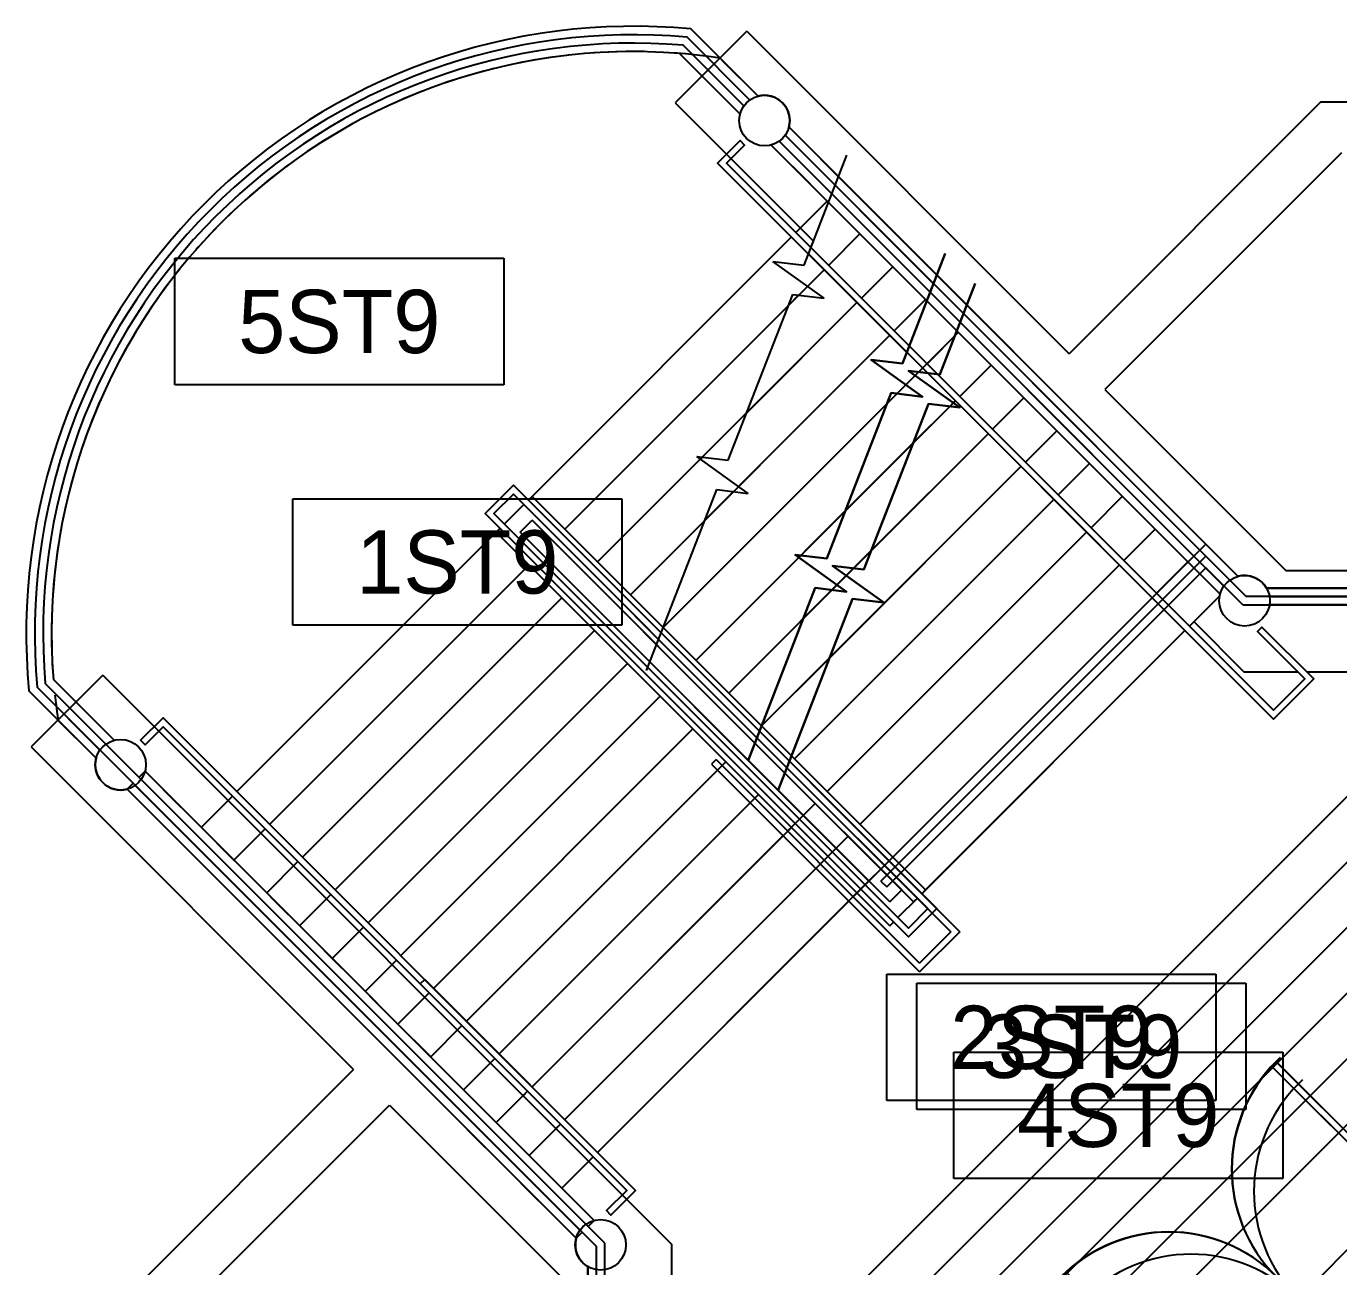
# Model space of a CAD drawing. Header units: inches. Extents: x -219 to 4035, y -10 to 4981.
# Drawn here: x 827 to 1138.3, y 4666.3 to 4960.5 of the extents above; entities that cross this region are included whole.
import ezdxf
from ezdxf.enums import TextEntityAlignment as Align

# ---------------------------------------------------------------- set-up
doc = ezdxf.new("R2010")
doc.units = ezdxf.units.IN
doc.header["$LTSCALE"] = 48
doc.header["$MEASUREMENT"] = 0
doc.linetypes.add('HIDDEN', pattern=[0.375, 0.25, -0.125])
doc.layers.get('0').update_dxf_attribs({"color": 13, "linetype": 'CONTINUOUS'})
for name, color, linetype in [('F1-BLDG1', 7, 'CONTINUOUS'), ('F1-BLDG2', 2, 'HIDDEN'), ('F1-BLDG3', 161, 'CONTINUOUS'), ('F1-BLDG4', 2, 'CONTINUOUS'), ('F1-BRKLINE', 201, 'CONTINUOUS'), ('F1-DOOR1', 3, 'CONTINUOUS'), ('f1-handrail', 3, 'CONTINUOUS'), ('F1-RMNOS', 3, 'CONTINUOUS'), ('F1-STAIR1', 24, 'CONTINUOUS'), ('F2-BLDG1', 7, 'CONTINUOUS'), ('F2-BLDG3', 161, 'CONTINUOUS'), ('F2-BLDG4', 2, 'CONTINUOUS'), ('F2-BRKLINE', 201, 'CONTINUOUS'), ('F2-DOOR1', 3, 'CONTINUOUS'), ('f2-handrail', 3, 'CONTINUOUS'), ('F2-RMNOS', 3, 'CONTINUOUS'), ('F2-STAIR1', 24, 'CONTINUOUS'), ('F3-BLDG1', 7, 'CONTINUOUS'), ('F3-BLDG3', 161, 'CONTINUOUS'), ('F3-BLDG4', 2, 'CONTINUOUS'), ('F3-BRKLINE', 201, 'CONTINUOUS'), ('F3-DOOR1', 3, 'CONTINUOUS'), ('f3-handrail', 3, 'CONTINUOUS'), ('F3-RMNOS', 3, 'CONTINUOUS'), ('F3-STAIR1', 24, 'CONTINUOUS'), ('F3-STCOLUMN', 12, 'CONTINUOUS'), ('F4-BLDG1', 7, 'CONTINUOUS'), ('F4-BLDG3', 161, 'CONTINUOUS'), ('F4-BLDG4', 2, 'CONTINUOUS'), ('F4-BRKLINE', 201, 'CONTINUOUS'), ('f4-handrail', 3, 'CONTINUOUS'), ('F4-RMNOS', 3, 'CONTINUOUS'), ('F4-STAIR1', 24, 'CONTINUOUS'), ('F4-STCOLUMN', 12, 'CONTINUOUS'), ('F5-BLDG1', 7, 'CONTINUOUS'), ('F5-BLDG3', 161, 'CONTINUOUS'), ('F5-BLDG4', 2, 'CONTINUOUS'), ('F5-BRKLINE', 201, 'CONTINUOUS'), ('F5-DOOR1', 3, 'CONTINUOUS'), ('f5-handrail', 3, 'CONTINUOUS'), ('F5-RMNOS', 3, 'CONTINUOUS'), ('F5-STAIR1', 24, 'CONTINUOUS'), ('F5-STCOLUMN', 12, 'CONTINUOUS'), ('F6-BLDG3', 161, 'CONTINUOUS')]:
    doc.layers.add(name, color=color, linetype=linetype)
doc.styles.add('ORIG-RMNOS', font='noting.shx')

# ---------------------------------------------------------------- blocks, each defined once
blk = doc.blocks.new('ADR-36DL')
for p, q in [((0, 37), (-1.5, 37)), ((0, 1), (0, 37)), ((1.5, 1), (1.5, 36.97)), ((70.5, 1), (70.5, 36.97)), ((72, 1), (72, 37)), ((72, 37), (73.5, 37)), ((0, 1), (1.5, 1)), ((72, 1), (70.5, 1))]:
    blk.add_line(p, q)
for centre, start, end in [((0, 1), 0, 90), ((72, 1), 90, 180)]:
    blk.add_arc(centre, 36, start, end)
blk = doc.blocks.new('rmnos')
at = {"color": 11}
for p, q in [((-0.40625, 0.15625), (0.40625, 0.15625)), ((-0.40625, -0.15625), (-0.40625, 0.15625)), ((0.40625, 0.15625), (0.40625, -0.15625)), ((0.40625, -0.15625), (-0.40625, -0.15625))]:
    blk.add_line(p, q, dxfattribs=at)
at = {"color": 9, "style": 'ORIG-RMNOS'}
blk.add_attdef('ROOM', text='', height=0.15625, dxfattribs=at).set_placement((0, 0), align=Align.MIDDLE)

msp = doc.modelspace()

# ---------------------------------------------------------------- linework, layer by layer
at = {"layer": 'F1-BLDG1'}
for centre in [(1002.11, 4938.12), (1115.96, 4824.28), (849.38, 4785.39), (963.22, 4671.54)]:
    msp.add_circle(centre, 6, dxfattribs=at)
at = {"layer": 'F1-BLDG2'}
for p, q in [((1000.56, 4943.92), (991.51, 4952.97)), ((1019.65, 4924.83), (1007.91, 4936.57)), ((1017.27, 4918.72), (1003.67, 4932.33)), ((834.53, 4795.99), (843.58, 4786.94)), ((855.17, 4783.83), (961.67, 4677.34)), ((850.93, 4779.59), (957.43, 4673.1))]:
    msp.add_line(p, q, dxfattribs=at)
msp.add_arc((971, 4816.5), 138, 81.4527, 188.5473, dxfattribs=at)
at = {"layer": 'F1-BLDG3'}
for p, q in [((997.87, 4959.34), (980.9, 4942.37)), ((997.87, 4959.34), (1074.35, 4882.85)), ((980.9, 4942.37), (1013.71, 4909.56)), ((1134, 4942.5), (1074.35, 4882.85)), ((1157, 4942.5), (1134, 4942.5)), ((1138.97, 4930.5), (1082.84, 4874.37)), ((1019.65, 4924.83), (1114.4, 4830.07)), ((1017.27, 4918.72), (1110.16, 4825.83)), ((1082.84, 4874.37), (1125.83, 4831.37)), ((1157, 4831.37), (1125.83, 4831.37)), ((1103.94, 4819.33), (1115.89, 4807.37)), ((845.13, 4806.6), (828.16, 4789.63)), ((845.13, 4806.6), (980.13, 4671.61)), ((1128.62, 4807.37), (1115.89, 4807.37)), ((1157, 4807.37), (1130.74, 4807.37)), ((828.16, 4789.63), (904.65, 4713.15)), ((845, 4653.5), (904.65, 4713.15)), ((857, 4648.53), (913.13, 4704.66)), ((913.13, 4704.66), (956.13, 4661.67)), ((980.13, 4630.5), (980.13, 4671.61))]:
    msp.add_line(p, q, dxfattribs=at)
at = {"layer": 'F1-BLDG4'}
for p, q in [((1018.86, 4922.79), (1112.48, 4829.17)), ((1018.07, 4920.76), (1111.07, 4827.75))]:
    msp.add_line(p, q, dxfattribs=at)
at = {"layer": 'F1-BRKLINE'}
for p, q in [((1011.5, 4903.87), (1021.63, 4929.92)), ((1016.23, 4895.99), (1004.04, 4904.73)), ((1004.04, 4904.73), (1011.5, 4903.87)), ((993.51, 4857.62), (1008.78, 4896.88)), ((1008.78, 4896.88), (1016.23, 4895.99)), ((998.24, 4849.74), (986.05, 4858.48)), ((986.05, 4858.48), (993.51, 4857.62)), ((974.11, 4807.73), (990.79, 4850.63)), ((990.79, 4850.63), (998.24, 4849.74))]:
    msp.add_line(p, q, dxfattribs=at)
at = {"layer": 'f1-handrail'}
for p, q in [((1012.52, 4906.5), (1122.85, 4796.17)), ((1013.12, 4908.03), (1122.85, 4798.29)), ((977.58, 4816.64), (1048.43, 4745.79)), ((1120.09, 4818.02), (1119.03, 4816.96)), ((1119.03, 4816.96), (1130.28, 4805.72)), ((1120.09, 4818.02), (1132.4, 4805.72)), ((976.98, 4815.11), (1046.31, 4745.79)), ((1130.28, 4805.72), (1122.85, 4798.29)), ((1132.4, 4805.72), (1122.85, 4796.17)), ((990.62, 4786.62), (989.56, 4785.56)), ((989.56, 4785.56), (1038.88, 4736.24)), ((990.62, 4786.62), (1038.88, 4738.36)), ((1046.31, 4745.79), (1038.88, 4738.36)), ((1048.43, 4745.79), (1038.88, 4736.24)), ((921.5, 4734.48), (920.44, 4733.41)), ((920.44, 4733.41), (969.41, 4684.45)), ((921.5, 4734.48), (971.53, 4684.45)), ((969.41, 4684.45), (964.62, 4679.66)), ((971.53, 4684.45), (965.68, 4678.6)), ((965.68, 4678.6), (964.62, 4679.66))]:
    msp.add_line(p, q, dxfattribs=at)
at = {"layer": 'F1-STAIR1'}
for p, q in [((1024.74, 4911.25), (1017.32, 4903.83)), ((1032.52, 4903.47), (1025.09, 4896.05)), ((1016.25, 4902.77), (1012.3, 4898.81)), ((1024.03, 4894.99), (997.87, 4868.83)), ((1010.2, 4896.71), (1007.77, 4894.28)), ((1040.3, 4895.7), (1032.87, 4888.27)), ((1048.07, 4887.92), (1040.65, 4880.49)), ((1031.81, 4887.21), (995.97, 4851.37)), ((1039.59, 4879.43), (978.07, 4817.91)), ((1055.85, 4880.14), (1048.43, 4872.71)), ((1063.63, 4872.36), (1056.21, 4864.94)), ((1047.37, 4871.65), (985.85, 4810.14)), ((1055.15, 4863.88), (993.63, 4802.36)), ((1071.41, 4864.58), (1063.98, 4857.16)), ((987.37, 4858.33), (986.91, 4857.86)), ((1079.19, 4856.81), (1071.76, 4849.38)), ((1062.92, 4856.1), (1001.41, 4794.58)), ((994.76, 4850.16), (987.97, 4843.37)), ((1070.7, 4848.32), (1009.18, 4786.8)), ((1086.97, 4849.03), (1079.54, 4841.6)), ((1094.74, 4841.25), (1087.32, 4833.82)), ((1078.48, 4840.54), (1016.96, 4779.02)), ((1086.26, 4832.76), (1024.74, 4771.25)), ((1102.52, 4833.47), (1095.1, 4826.05)), ((1110.08, 4825.47), (1102.88, 4818.27)), ((1094.04, 4824.99), (1032.52, 4763.47)), ((978.07, 4817.91), (1040.3, 4755.69)), ((1101.81, 4817.21), (1039.41, 4754.8)), ((976.49, 4813.84), (1037.47, 4752.86)), ((1014.13, 4776.19), (1007.59, 4769.65)), ((1006.53, 4768.59), (946.96, 4709.02)), ((1021.91, 4768.42), (1015.37, 4761.88)), ((1014.31, 4760.82), (954.74, 4701.24)), ((1029.69, 4760.64), (1023.15, 4754.1)), ((1038.35, 4753.74), (1037.47, 4752.86)), ((1022.09, 4753.04), (962.51, 4693.46)), ((945.9, 4707.96), (944.84, 4706.9)), ((953.68, 4700.18), (952.62, 4699.12)), ((961.45, 4692.4), (960.39, 4691.34))]:
    msp.add_line(p, q, dxfattribs=at)
at = {"layer": 'F2-BLDG1'}
for centre in [(1002.11, 4938.12), (1115.96, 4824.28), (849.38, 4785.39), (963.22, 4671.54)]:
    msp.add_circle(centre, 6, dxfattribs=at)
at = {"layer": 'F2-BLDG3'}
for p, q in [((1000.56, 4943.92), (984.62, 4959.85)), ((996.32, 4939.68), (981.93, 4954.07)), ((1042.98, 4901.49), (1007.91, 4936.57)), ((1003.67, 4932.33), (1040.61, 4895.38)), ((1114.4, 4830.07), (1050.07, 4894.4)), ((1047.7, 4888.29), (1110.16, 4825.83)), ((1121.15, 4827.28), (1157, 4827.28)), ((847.82, 4791.18), (833.43, 4805.57)), ((843.58, 4786.94), (827.65, 4802.88)), ((961.67, 4677.34), (855.17, 4783.83)), ((850.93, 4779.59), (957.43, 4673.1)), ((960.22, 4666.35), (960.22, 4630.5))]:
    msp.add_line(p, q, dxfattribs=at)
for radius, start, end in [(144, 84.5712, 185.4288), (138, 85.4591, 184.5409)]:
    msp.add_arc((971, 4816.5), radius, start, end, dxfattribs=at)
at = {"layer": 'F2-BLDG4'}
for p, q in [((997.22, 4941.6), (982.82, 4956)), ((998.64, 4943.01), (983.72, 4957.93)), ((1007, 4934.65), (1042.19, 4899.46)), ((1041.4, 4897.42), (1005.59, 4933.23)), ((1049.28, 4892.37), (1112.48, 4829.17)), ((1111.07, 4827.75), (1048.49, 4890.33)), ((1121.87, 4825.28), (1157, 4825.28)), ((1121.87, 4823.28), (1157, 4823.28)), ((844.49, 4788.86), (829.57, 4803.78)), ((845.9, 4790.28), (831.5, 4804.68)), ((854.27, 4781.91), (959.75, 4676.43)), ((852.85, 4780.5), (958.33, 4675.02))]:
    msp.add_line(p, q, dxfattribs=at)
for radius, start, end in [(142, 84.8606, 185.1394), (140, 85.1565, 184.8435)]:
    msp.add_arc((971, 4816.5), radius, start, end, dxfattribs=at)
at = {"layer": 'F2-BRKLINE'}
for points in [[(998.24, 4786.43), (1014.13, 4827.3), (1021.58, 4826.4), (1009.39, 4835.14), (1016.85, 4834.29), (1032.12, 4873.55), (1039.56, 4872.65), (1027.37, 4881.4), (1034.83, 4880.54), (1044.96, 4906.59)], [(1005.33, 4779.34), (1022.97, 4824.72), (1030.42, 4823.82), (1018.23, 4832.57), (1025.69, 4831.71), (1040.96, 4870.97), (1048.41, 4870.07), (1036.22, 4878.82), (1043.68, 4877.96), (1052.05, 4899.5)]]:
    msp.add_lwpolyline(points, dxfattribs=at)
at = {"layer": 'f2-handrail'}
for p, q in [((996.31, 4933.38), (990.98, 4928.05)), ((997.37, 4932.32), (993.1, 4928.05)), ((996.31, 4933.38), (997.37, 4932.32)), ((990.98, 4928.05), (1035.86, 4883.17)), ((1036.45, 4884.69), (993.1, 4928.05)), ((1040.72, 4878.3), (1122.85, 4796.17)), ((1122.85, 4798.29), (1043.12, 4878.02)), ((935.82, 4844.96), (942.54, 4851.68)), ((1000.91, 4793.31), (942.54, 4851.68)), ((937.94, 4844.96), (942.54, 4849.56)), ((1000.32, 4791.78), (942.54, 4849.56)), ((1036.23, 4744.55), (935.82, 4844.96)), ((1036.23, 4746.67), (937.94, 4844.96)), ((1120.09, 4818.02), (1119.03, 4816.96)), ((1119.03, 4816.96), (1130.28, 4805.72)), ((1132.4, 4805.72), (1120.09, 4818.02)), ((1122.85, 4796.17), (1132.4, 4805.72)), ((1130.28, 4805.72), (1122.85, 4798.29)), ((859.45, 4796.52), (854.12, 4791.19)), ((859.45, 4794.4), (855.18, 4790.13)), ((971.53, 4684.45), (859.45, 4796.52)), ((859.45, 4794.4), (969.41, 4684.45)), ((855.18, 4790.13), (854.12, 4791.19)), ((1040.83, 4751.27), (1007.41, 4784.69)), ((1042.95, 4751.27), (1008, 4786.22)), ((1036.23, 4744.55), (1042.95, 4751.27)), ((1036.23, 4746.67), (1040.83, 4751.27)), ((969.41, 4684.45), (964.62, 4679.66)), ((965.68, 4678.6), (971.53, 4684.45)), ((964.62, 4679.66), (965.68, 4678.6))]:
    msp.add_line(p, q, dxfattribs=at)
at = {"layer": 'F2-STAIR1'}
for p, q in [((1009.54, 4911.61), (1016.96, 4919.03)), ((946.96, 4849.03), (1008.48, 4910.55)), ((1017.32, 4903.83), (1024.74, 4911.25)), ((1025.09, 4896.05), (1032.52, 4903.47)), ((954.74, 4841.25), (1016.25, 4902.77)), ((962.51, 4833.47), (1024.03, 4894.99)), ((1032.87, 4888.27), (1040.3, 4895.7)), ((1047.22, 4887.06), (1048.07, 4887.92)), ((970.29, 4825.69), (1031.81, 4887.21)), ((1037.82, 4877.67), (1038.69, 4878.53)), ((1048.43, 4872.71), (1055.85, 4880.14)), ((1033.53, 4873.38), (1035.63, 4875.47)), ((1056.21, 4864.94), (1063.63, 4872.36)), ((978.07, 4817.91), (1031.1, 4870.95)), ((1037.32, 4861.61), (1046.07, 4870.35)), ((1046.88, 4871.17), (1047.37, 4871.65)), ((1027.42, 4836.15), (1055.15, 4863.88)), ((1063.98, 4857.16), (1071.41, 4864.58)), ((1071.76, 4849.38), (1079.19, 4856.81)), ((1017.52, 4810.69), (1062.92, 4856.1)), ((940.42, 4842.49), (945.01, 4847.08)), ((946.07, 4848.14), (946.96, 4849.03)), ((1001.41, 4794.58), (946.96, 4849.03)), ((1009.18, 4786.8), (1070.7, 4848.32)), ((1079.54, 4841.6), (1086.97, 4849.03)), ((1010.71, 4834.99), (1021.2, 4845.49)), ((938.47, 4840.54), (939.36, 4841.43)), ((944.13, 4840.54), (946.96, 4843.37)), ((999.82, 4790.51), (946.96, 4843.37)), ((1087.32, 4833.82), (1094.74, 4841.25)), ((1031.81, 4747.2), (938.47, 4840.54)), ((1031.81, 4752.86), (944.13, 4840.54)), ((1016.96, 4779.02), (1078.48, 4840.54)), ((985.85, 4810.14), (1010.24, 4834.53)), ((946.25, 4832.76), (884.73, 4771.25)), ((1021.49, 4830.22), (1023.26, 4831.99)), ((1024.74, 4771.25), (1086.26, 4832.76)), ((1095.1, 4826.05), (1102.52, 4833.47)), ((1018.09, 4826.82), (1019.3, 4828.03)), ((1102.88, 4818.27), (1110.08, 4825.47)), ((954.03, 4824.99), (892.51, 4763.47)), ((1032.52, 4763.47), (1094.04, 4824.99)), ((993.63, 4802.36), (1011.31, 4820.04)), ((961.81, 4817.21), (900.29, 4755.69)), ((1040.3, 4755.69), (1101.81, 4817.21)), ((969.59, 4809.43), (908.07, 4747.91)), ((977.36, 4801.65), (915.85, 4740.13)), ((985.14, 4793.87), (923.62, 4732.35)), ((992.92, 4786.09), (931.4, 4724.58)), ((1040.3, 4755.69), (1008.5, 4787.49)), ((1034.64, 4755.69), (1006.91, 4783.42)), ((1000.7, 4778.32), (939.18, 4716.8)), ((883.67, 4770.18), (876.25, 4762.76)), ((1008.48, 4770.54), (946.96, 4709.02)), ((891.45, 4762.41), (884.03, 4754.98)), ((1016.25, 4762.76), (954.74, 4701.24)), ((899.23, 4754.63), (891.8, 4747.2)), ((1024.03, 4754.98), (962.51, 4693.46)), ((1031.81, 4752.86), (1034.64, 4755.69)), ((1033.76, 4749.15), (1038.35, 4753.74)), ((1039.41, 4754.8), (1040.3, 4755.69)), ((1031.81, 4747.2), (1032.7, 4748.09)), ((907.01, 4746.85), (899.58, 4739.43)), ((914.79, 4739.07), (907.36, 4731.65)), ((922.56, 4731.29), (915.14, 4723.87)), ((930.34, 4723.52), (922.92, 4716.09)), ((938.12, 4715.74), (930.69, 4708.31)), ((945.9, 4707.96), (938.47, 4700.53)), ((953.68, 4700.18), (946.25, 4692.76)), ((961.45, 4692.4), (954.03, 4684.98))]:
    msp.add_line(p, q, dxfattribs=at)
at = {"layer": 'F3-BLDG1'}
for centre in [(1002.11, 4938.12), (1115.96, 4824.28), (849.38, 4785.39), (963.22, 4671.54)]:
    msp.add_circle(centre, 6, dxfattribs=at)
at = {"layer": 'F3-BLDG3'}
for p, q in [((984.62, 4959.85), (1000.56, 4943.92)), ((996.32, 4939.68), (981.93, 4954.07)), ((1007.91, 4936.57), (1042.98, 4901.49)), ((1040.61, 4895.38), (1003.67, 4932.33)), ((1050.07, 4894.4), (1114.4, 4830.07)), ((1110.16, 4825.83), (1047.7, 4888.29)), ((1157, 4827.28), (1121.15, 4827.28)), ((847.82, 4791.18), (833.43, 4805.57)), ((843.58, 4786.94), (827.65, 4802.88)), ((855.17, 4783.83), (961.67, 4677.34)), ((957.43, 4673.1), (850.93, 4779.59)), ((960.22, 4630.5), (960.22, 4666.35))]:
    msp.add_line(p, q, dxfattribs=at)
for radius, start, end in [(144, 84.5712, 185.4288), (138, 85.4591, 184.5409)]:
    msp.add_arc((971, 4816.5), radius, start, end, dxfattribs=at)
at = {"layer": 'F3-BLDG4'}
for p, q in [((982.82, 4956), (997.22, 4941.6)), ((983.72, 4957.93), (998.64, 4943.01)), ((1007, 4934.65), (1042.19, 4899.46)), ((1005.59, 4933.23), (1041.4, 4897.42)), ((1049.28, 4892.37), (1112.48, 4829.17)), ((1048.49, 4890.33), (1111.07, 4827.75)), ((1121.87, 4825.28), (1157, 4825.28)), ((1121.87, 4823.28), (1157, 4823.28)), ((829.57, 4803.78), (844.49, 4788.86)), ((831.5, 4804.68), (845.9, 4790.28)), ((854.27, 4781.91), (959.75, 4676.43)), ((852.85, 4780.5), (958.33, 4675.02))]:
    msp.add_line(p, q, dxfattribs=at)
for radius, start, end in [(142, 84.8606, 185.1394), (140, 85.1565, 184.8435)]:
    msp.add_arc((971, 4816.5), radius, start, end, dxfattribs=at)
at = {"layer": 'F3-BRKLINE'}
for points in [[(998.24, 4786.43), (1014.13, 4827.3), (1021.58, 4826.4), (1009.39, 4835.14), (1016.85, 4834.29), (1032.12, 4873.55), (1039.56, 4872.65), (1027.37, 4881.4), (1034.83, 4880.54), (1044.96, 4906.59)], [(1052.05, 4899.5), (1043.68, 4877.96), (1036.22, 4878.82), (1048.41, 4870.07), (1040.96, 4870.97), (1025.69, 4831.71), (1018.23, 4832.57), (1030.42, 4823.82), (1022.97, 4824.72), (1005.33, 4779.34)]]:
    msp.add_lwpolyline(points, dxfattribs=at)
at = {"layer": 'f3-handrail'}
for p, q in [((996.31, 4933.38), (990.98, 4928.05)), ((993.1, 4928.05), (997.37, 4932.32)), ((997.37, 4932.32), (996.31, 4933.38)), ((990.98, 4928.05), (1035.86, 4883.17)), ((1036.45, 4884.69), (993.1, 4928.05)), ((1040.72, 4878.3), (1122.85, 4796.17)), ((1122.85, 4798.29), (1043.12, 4878.02)), ((935.82, 4844.96), (942.54, 4851.68)), ((942.54, 4851.68), (1000.91, 4793.31)), ((937.94, 4844.96), (942.54, 4849.56)), ((942.54, 4849.56), (1000.32, 4791.78)), ((1036.23, 4744.55), (935.82, 4844.96)), ((1036.23, 4746.67), (937.94, 4844.96)), ((1120.09, 4818.02), (1119.03, 4816.96)), ((1119.03, 4816.96), (1130.28, 4805.72)), ((1132.4, 4805.72), (1120.09, 4818.02)), ((1122.85, 4796.17), (1132.4, 4805.72)), ((1130.28, 4805.72), (1122.85, 4798.29)), ((854.12, 4791.19), (859.45, 4796.52)), ((859.45, 4794.4), (855.18, 4790.13)), ((859.45, 4796.52), (971.53, 4684.45)), ((969.41, 4684.45), (859.45, 4794.4)), ((855.18, 4790.13), (854.12, 4791.19)), ((1007.41, 4784.69), (1040.83, 4751.27)), ((1008, 4786.22), (1042.95, 4751.27)), ((1042.95, 4751.27), (1036.23, 4744.55)), ((1040.83, 4751.27), (1036.23, 4746.67)), ((964.62, 4679.66), (969.41, 4684.45)), ((971.53, 4684.45), (965.68, 4678.6)), ((965.68, 4678.6), (964.62, 4679.66))]:
    msp.add_line(p, q, dxfattribs=at)
at = {"layer": 'F3-STAIR1'}
for p, q in [((1009.54, 4911.61), (1016.96, 4919.03)), ((946.96, 4849.03), (1008.48, 4910.55)), ((1024.74, 4911.25), (1017.32, 4903.83)), ((1025.09, 4896.05), (1032.52, 4903.47)), ((1016.25, 4902.77), (954.74, 4841.25)), ((962.51, 4833.47), (1024.03, 4894.99)), ((1040.3, 4895.7), (1032.87, 4888.27)), ((1048.07, 4887.92), (1047.22, 4887.06)), ((1031.81, 4887.21), (970.29, 4825.69)), ((1037.82, 4877.67), (1038.69, 4878.53)), ((1055.85, 4880.14), (1048.43, 4872.71)), ((1033.53, 4873.38), (1035.63, 4875.47)), ((1056.21, 4864.94), (1063.63, 4872.36)), ((978.07, 4817.91), (1031.1, 4870.95)), ((1046.07, 4870.35), (1037.32, 4861.61)), ((1047.37, 4871.65), (1046.88, 4871.17)), ((1027.42, 4836.15), (1055.15, 4863.88)), ((1071.41, 4864.58), (1063.98, 4857.16)), ((1071.76, 4849.38), (1079.19, 4856.81)), ((1062.92, 4856.1), (1017.52, 4810.69)), ((940.42, 4842.49), (945.01, 4847.08)), ((946.07, 4848.14), (946.96, 4849.03)), ((946.96, 4849.03), (1001.41, 4794.58)), ((1070.7, 4848.32), (1009.18, 4786.8)), ((1086.97, 4849.03), (1079.54, 4841.6)), ((1021.2, 4845.49), (1010.71, 4834.99)), ((938.47, 4840.54), (939.36, 4841.43)), ((944.13, 4840.54), (946.96, 4843.37)), ((946.96, 4843.37), (999.82, 4790.51)), ((1087.32, 4833.82), (1094.74, 4841.25)), ((1031.81, 4747.2), (938.47, 4840.54)), ((1031.81, 4752.86), (944.13, 4840.54)), ((1016.96, 4779.02), (1078.48, 4840.54)), ((1010.24, 4834.53), (985.85, 4810.14)), ((946.25, 4832.76), (884.73, 4771.25)), ((1021.49, 4830.22), (1023.26, 4831.99)), ((1086.26, 4832.76), (1024.74, 4771.25)), ((1102.52, 4833.47), (1095.1, 4826.05)), ((1018.09, 4826.82), (1019.3, 4828.03)), ((1110.08, 4825.47), (1102.88, 4818.27)), ((892.51, 4763.47), (954.03, 4824.99)), ((1032.52, 4763.47), (1094.04, 4824.99)), ((993.63, 4802.36), (1011.31, 4820.04)), ((961.81, 4817.21), (900.29, 4755.69)), ((1101.81, 4817.21), (1040.3, 4755.69)), ((908.07, 4747.91), (969.59, 4809.43)), ((977.36, 4801.65), (915.85, 4740.13)), ((923.62, 4732.35), (985.14, 4793.87)), ((992.92, 4786.09), (931.4, 4724.58)), ((1008.5, 4787.49), (1040.3, 4755.69)), ((1006.91, 4783.42), (1034.64, 4755.69)), ((939.18, 4716.8), (1000.7, 4778.32)), ((883.67, 4770.18), (876.25, 4762.76)), ((1008.48, 4770.54), (946.96, 4709.02)), ((884.03, 4754.98), (891.45, 4762.41)), ((954.74, 4701.24), (1016.25, 4762.76)), ((899.23, 4754.63), (891.8, 4747.2)), ((1024.03, 4754.98), (962.51, 4693.46)), ((1034.64, 4755.69), (1031.81, 4752.86)), ((1038.35, 4753.74), (1033.76, 4749.15)), ((1040.3, 4755.69), (1039.41, 4754.8)), ((1032.7, 4748.09), (1031.81, 4747.2)), ((899.58, 4739.43), (907.01, 4746.85)), ((907.36, 4731.65), (914.79, 4739.07)), ((915.14, 4723.87), (922.56, 4731.29)), ((922.92, 4716.09), (930.34, 4723.52)), ((938.12, 4715.74), (930.69, 4708.31)), ((938.47, 4700.53), (945.9, 4707.96)), ((953.68, 4700.18), (946.25, 4692.76)), ((961.45, 4692.4), (954.03, 4684.98))]:
    msp.add_line(p, q, dxfattribs=at)
at = {"layer": 'F3-STCOLUMN'}
for centre in [(1002.11, 4938.12), (1115.96, 4824.28), (849.38, 4785.39), (963.22, 4671.54)]:
    msp.add_circle(centre, 6, dxfattribs=at)
at = {"layer": 'F4-BLDG1'}
for centre in [(1002.11, 4938.12), (1115.96, 4824.28), (849.38, 4785.39), (963.22, 4671.54)]:
    msp.add_circle(centre, 6, dxfattribs=at)
at = {"layer": 'F4-BLDG3'}
for p, q in [((984.62, 4959.85), (1000.56, 4943.92)), ((996.32, 4939.68), (981.93, 4954.07)), ((1007.91, 4936.57), (1042.98, 4901.49)), ((1003.67, 4932.33), (1040.61, 4895.38)), ((1050.07, 4894.4), (1114.4, 4830.07)), ((1047.7, 4888.29), (1110.16, 4825.83)), ((1121.15, 4827.28), (1157, 4827.28)), ((847.82, 4791.18), (833.43, 4805.57)), ((843.58, 4786.94), (827.65, 4802.88)), ((855.17, 4783.83), (961.67, 4677.34)), ((957.43, 4673.1), (850.93, 4779.59)), ((1094.78, 4624.84), (1162.66, 4692.72)), ((960.22, 4630.5), (960.22, 4666.35))]:
    msp.add_line(p, q, dxfattribs=at)
for radius, start, end in [(144, 84.5712, 185.4288), (138, 85.4591, 184.5409)]:
    msp.add_arc((971, 4816.5), radius, start, end, dxfattribs=at)
at = {"layer": 'F4-BLDG4'}
for p, q in [((982.82, 4956), (997.22, 4941.6)), ((983.72, 4957.93), (998.64, 4943.01)), ((1007, 4934.65), (1042.19, 4899.46)), ((1041.4, 4897.42), (1005.59, 4933.23)), ((1049.28, 4892.37), (1112.48, 4829.17)), ((1111.07, 4827.75), (1048.49, 4890.33)), ((1121.87, 4825.28), (1157, 4825.28)), ((1157, 4823.28), (1121.87, 4823.28)), ((829.57, 4803.78), (844.49, 4788.86)), ((831.5, 4804.68), (845.9, 4790.28)), ((959.75, 4676.43), (854.27, 4781.91)), ((852.85, 4780.5), (958.33, 4675.02))]:
    msp.add_line(p, q, dxfattribs=at)
for radius, start, end in [(142, 84.8606, 185.1394), (140, 85.1565, 184.8435)]:
    msp.add_arc((971, 4816.5), radius, start, end, dxfattribs=at)
at = {"layer": 'F4-BRKLINE'}
for points in [[(1044.96, 4906.59), (1034.83, 4880.54), (1027.37, 4881.4), (1039.56, 4872.65), (1032.12, 4873.55), (1016.85, 4834.29), (1009.39, 4835.14), (1021.58, 4826.4), (1014.13, 4827.3), (998.24, 4786.43)], [(1005.33, 4779.34), (1022.97, 4824.72), (1030.42, 4823.82), (1018.23, 4832.57), (1025.69, 4831.71), (1040.96, 4870.97), (1048.41, 4870.07), (1036.22, 4878.82), (1043.68, 4877.96), (1052.05, 4899.5)]]:
    msp.add_lwpolyline(points, dxfattribs=at)
at = {"layer": 'f4-handrail'}
for points in [[(1036.45, 4884.69), (993.1, 4928.05), (997.37, 4932.32), (996.31, 4933.38), (990.98, 4928.05), (1035.86, 4883.17)], [(1040.72, 4878.3), (1122.85, 4796.17), (1132.4, 4805.72), (1120.09, 4818.02), (1119.03, 4816.96), (1130.28, 4805.72), (1122.85, 4798.29), (1043.12, 4878.02)], [(1000.91, 4793.31), (942.54, 4851.68), (935.82, 4844.96), (1036.23, 4744.55), (1042.95, 4751.27), (1008, 4786.22)], [(1007.41, 4784.69), (1040.83, 4751.27), (1036.23, 4746.67), (937.94, 4844.96), (942.54, 4849.56), (1000.32, 4791.78)]]:
    msp.add_lwpolyline(points, dxfattribs=at)
msp.add_lwpolyline([(854.12, 4791.19), (855.18, 4790.13), (859.45, 4794.4), (969.41, 4684.45), (964.62, 4679.66), (965.68, 4678.6), (971.53, 4684.45), (859.45, 4796.52)], close=True, dxfattribs=at)
at = {"layer": 'F4-STAIR1'}
for p, q in [((1016.96, 4919.03), (1009.54, 4911.61)), ((946.96, 4849.03), (1008.48, 4910.55)), ((1024.74, 4911.25), (1017.32, 4903.83)), ((1032.52, 4903.47), (1025.09, 4896.05)), ((1016.25, 4902.77), (954.74, 4841.25)), ((962.51, 4833.47), (1024.03, 4894.99)), ((1040.3, 4895.7), (1032.87, 4888.27)), ((1031.81, 4887.21), (970.29, 4825.69)), ((1037.82, 4877.67), (1038.69, 4878.53)), ((1055.85, 4880.14), (1048.43, 4872.71)), ((1033.53, 4873.38), (1035.63, 4875.47)), ((1063.63, 4872.36), (1056.21, 4864.94)), ((978.07, 4817.91), (1031.1, 4870.95)), ((1037.32, 4861.61), (1046.07, 4870.35)), ((1046.88, 4871.17), (1047.37, 4871.65)), ((1027.42, 4836.15), (1055.15, 4863.88)), ((1071.41, 4864.58), (1063.98, 4857.16)), ((1079.19, 4856.81), (1071.76, 4849.38)), ((1062.92, 4856.1), (1017.52, 4810.69)), ((945.01, 4847.08), (940.42, 4842.49)), ((946.96, 4849.03), (946.07, 4848.14)), ((1001.41, 4794.58), (946.96, 4849.03)), ((1009.18, 4786.8), (1070.7, 4848.32)), ((1086.97, 4849.03), (1079.54, 4841.6)), ((1010.71, 4834.99), (1021.2, 4845.49)), ((939.36, 4841.43), (938.47, 4840.54)), ((944.13, 4840.54), (946.96, 4843.37)), ((946.96, 4843.37), (999.82, 4790.51)), ((1094.74, 4841.25), (1087.32, 4833.82)), ((938.47, 4840.54), (1031.81, 4747.2)), ((1031.81, 4752.86), (944.13, 4840.54)), ((1078.48, 4840.54), (1016.96, 4779.02)), ((985.85, 4810.14), (1010.24, 4834.53)), ((1021.49, 4830.22), (1023.26, 4831.99)), ((1024.74, 4771.25), (1086.26, 4832.76)), ((1102.52, 4833.47), (1095.1, 4826.05)), ((1018.09, 4826.82), (1019.3, 4828.03)), ((1110.08, 4825.47), (1102.88, 4818.27)), ((1094.04, 4824.99), (1032.52, 4763.47)), ((993.63, 4802.36), (1011.31, 4820.04)), ((1040.3, 4755.69), (1101.81, 4817.21)), ((915.85, 4740.13), (977.36, 4801.65)), ((923.62, 4732.35), (985.14, 4793.87)), ((931.4, 4724.58), (992.92, 4786.09)), ((1008.5, 4787.49), (1040.3, 4755.69)), ((1006.91, 4783.42), (1034.64, 4755.69)), ((1000.7, 4778.32), (939.18, 4716.8)), ((946.96, 4709.02), (1008.48, 4770.54)), ((1016.25, 4762.76), (954.74, 4701.24)), ((962.51, 4693.46), (1024.03, 4754.98)), ((1034.64, 4755.69), (1031.81, 4752.86)), ((1038.35, 4753.74), (1033.76, 4749.15)), ((1040.3, 4755.69), (1039.41, 4754.8)), ((1031.81, 4747.2), (1032.7, 4748.09)), ((907.36, 4731.65), (914.79, 4739.07)), ((915.14, 4723.87), (922.56, 4731.29)), ((922.92, 4716.09), (930.34, 4723.52)), ((930.69, 4708.31), (938.12, 4715.74)), ((938.47, 4700.53), (945.9, 4707.96)), ((946.25, 4692.76), (953.68, 4700.18)), ((954.03, 4684.98), (961.45, 4692.4))]:
    msp.add_line(p, q, dxfattribs=at)
at = {"layer": 'F4-STCOLUMN'}
for centre in [(1002.11, 4938.12), (1115.96, 4824.28), (849.38, 4785.39), (963.22, 4671.54)]:
    msp.add_circle(centre, 6, dxfattribs=at)
at = {"layer": 'F5-BLDG1'}
msp.add_circle((1002.11, 4938.12), 6, dxfattribs=at)
at = {"layer": 'F5-BLDG3'}
for p, q in [((1000.56, 4943.92), (984.62, 4959.85)), ((1114.4, 4830.07), (1007.91, 4936.57)), ((1003.67, 4932.33), (1047.7, 4888.29)), ((1157, 4827.28), (1121.15, 4827.28)), ((827.65, 4802.88), (843.58, 4786.94)), ((855.17, 4783.83), (853.76, 4782.42)), ((855.17, 4783.83), (961.67, 4677.34)), ((852.34, 4781.01), (850.93, 4779.59)), ((957.43, 4673.1), (850.93, 4779.59)), ((960.25, 4675.92), (961.67, 4677.34)), ((957.43, 4673.1), (958.84, 4674.51)), ((960.22, 4666.35), (960.22, 4630.5))]:
    msp.add_line(p, q, dxfattribs=at)
for centre, radius, start, end in [((971, 4816.5), 144, 84.5712, 185.4288), ((1115.96, 4824.28), 6, 30, 105), ((849.38, 4785.39), 6, 165, 285), ((963.22, 4671.54), 6, 165, 240)]:
    msp.add_arc(centre, radius, start, end, dxfattribs=at)
at = {"layer": 'F5-BLDG4'}
for p, q in [((997.22, 4941.6), (982.82, 4956)), ((998.64, 4943.01), (983.72, 4957.93)), ((1029.69, 4757.81), (1106.76, 4834.88)), ((1106.76, 4834.88), (1116.37, 4825.28)), ((1031.1, 4756.4), (1106.76, 4832.06)), ((1115.54, 4823.28), (1106.76, 4832.06)), ((1157, 4825.28), (1116.37, 4825.28)), ((1115.54, 4823.28), (1157, 4823.28)), ((829.57, 4803.78), (962.22, 4671.13)), ((964.22, 4671.96), (831.5, 4804.68)), ((1029.69, 4757.81), (1031.1, 4756.4)), ((962.22, 4630.5), (962.22, 4671.13)), ((964.22, 4630.5), (964.22, 4671.96))]:
    msp.add_line(p, q, dxfattribs=at)
for radius, start, end in [(142, 84.8606, 185.1394), (140, 85.1565, 184.8435)]:
    msp.add_arc((971, 4816.5), radius, start, end, dxfattribs=at)
at = {"layer": 'F5-BRKLINE'}
msp.add_lwpolyline([(1005.33, 4779.34), (1022.97, 4824.72), (1030.42, 4823.82), (1018.23, 4832.57), (1025.69, 4831.71), (1040.96, 4870.97), (1048.41, 4870.07), (1036.22, 4878.82), (1043.68, 4877.96), (1052.05, 4899.5)], dxfattribs=at)
at = {"layer": 'f5-handrail'}
for points in [[(1040.72, 4878.3), (990.98, 4928.05), (996.31, 4933.38), (997.37, 4932.32), (993.1, 4928.05), (1043.12, 4878.02)], [(1034.46, 4759.75), (1042.95, 4751.27), (1036.23, 4744.55), (935.82, 4844.96), (942.54, 4851.68), (1008, 4786.22)], [(1007.41, 4784.69), (942.54, 4849.56), (937.94, 4844.96), (1036.23, 4746.67), (1040.83, 4751.27), (1033.4, 4758.69)]]:
    msp.add_lwpolyline(points, dxfattribs=at)
msp.add_lwpolyline([(854.12, 4791.19), (855.18, 4790.13), (859.45, 4794.4), (969.41, 4684.45), (964.62, 4679.66), (965.68, 4678.6), (971.53, 4684.45), (859.45, 4796.52)], close=True, dxfattribs=at)
at = {"layer": 'F5-STAIR1'}
for p, q in [((1016.96, 4919.03), (1009.54, 4911.61)), ((946.96, 4849.03), (1008.48, 4910.55)), ((1024.74, 4911.25), (1017.32, 4903.83)), ((1032.52, 4903.47), (1025.09, 4896.05)), ((1016.25, 4902.77), (954.74, 4841.25)), ((962.51, 4833.47), (1024.03, 4894.99)), ((1040.3, 4895.7), (1032.87, 4888.27)), ((970.29, 4825.69), (1031.81, 4887.21)), ((1038.69, 4878.53), (1047.22, 4887.06)), ((978.07, 4817.91), (1037.82, 4877.67)), ((1046.07, 4870.35), (1046.88, 4871.17)), ((985.85, 4810.14), (1037.32, 4861.61)), ((945.01, 4847.08), (940.42, 4842.49)), ((946.96, 4849.03), (946.07, 4848.14)), ((1008.5, 4787.49), (946.96, 4849.03)), ((939.36, 4841.43), (938.47, 4840.54)), ((944.13, 4840.54), (946.96, 4843.37)), ((946.96, 4843.37), (1006.91, 4783.42)), ((876.95, 4779.02), (938.47, 4840.54)), ((938.47, 4840.54), (1024.03, 4754.98)), ((1026.86, 4757.81), (944.13, 4840.54)), ((1032.52, 4763.47), (1106.76, 4837.71)), ((993.63, 4802.36), (1027.42, 4836.15)), ((884.73, 4771.25), (946.25, 4832.76)), ((892.51, 4763.47), (954.03, 4824.99)), ((900.29, 4755.69), (961.81, 4817.21)), ((1017.52, 4810.69), (1001.41, 4794.58)), ((908.07, 4747.91), (969.59, 4809.43)), ((915.85, 4740.13), (977.36, 4801.65)), ((985.14, 4793.87), (923.62, 4732.35)), ((996.89, 4634.5), (1153, 4790.61)), ((931.4, 4724.58), (992.92, 4786.09)), ((868.47, 4770.54), (875.89, 4777.96)), ((1000.7, 4778.32), (939.18, 4716.8)), ((1012.45, 4634.5), (1153, 4775.05)), ((876.25, 4762.76), (883.67, 4770.18)), ((946.96, 4709.02), (1008.48, 4770.54)), ((1032.52, 4763.47), (1024.03, 4754.98)), ((884.03, 4754.98), (891.45, 4762.41)), ((1016.25, 4762.76), (954.74, 4701.24)), ((1028, 4634.5), (1153, 4759.5)), ((891.8, 4747.2), (899.23, 4754.63)), ((962.51, 4693.46), (1024.03, 4754.98)), ((899.58, 4739.43), (907.01, 4746.85)), ((1043.56, 4634.5), (1153, 4743.94)), ((907.36, 4731.65), (914.79, 4739.07)), ((915.14, 4723.87), (922.56, 4731.29)), ((1059.11, 4634.5), (1153, 4728.39)), ((922.92, 4716.09), (930.34, 4723.52)), ((930.69, 4708.31), (938.12, 4715.74)), ((1074.67, 4634.5), (1153, 4712.83)), ((938.47, 4700.53), (945.9, 4707.96)), ((946.25, 4692.76), (953.68, 4700.18)), ((954.03, 4684.98), (961.45, 4692.4))]:
    msp.add_line(p, q, dxfattribs=at)
at = {"layer": 'F5-STCOLUMN'}
msp.add_circle((1002.11, 4938.12), 6, dxfattribs=at)
at = {"layer": 'F6-BLDG3'}
for p, q in [((984.62, 4959.85), (1000.56, 4943.92)), ((1007.91, 4936.57), (1114.4, 4830.07)), ((1121.15, 4827.28), (1157, 4827.28)), ((843.58, 4786.94), (827.65, 4802.88)), ((957.43, 4673.1), (850.93, 4779.59)), ((960.22, 4630.5), (960.22, 4666.35))]:
    msp.add_line(p, q, dxfattribs=at)
for centre, radius, start, end in [((971, 4816.5), 144, 84.5712, 185.4288), ((1002.11, 4938.12), 6, 345, 105), ((1115.96, 4824.28), 6, 30, 105), ((849.38, 4785.39), 6, 165, 285), ((963.22, 4671.54), 6, 165, 240)]:
    msp.add_arc(centre, radius, start, end, dxfattribs=at)

# ---------------------------------------------------------------- block references
at = {"layer": 'F1-DOOR1', "rotation": 45.0000000000001}
msp.add_blockref('ADR-36DL', (1098.74, 4637.85), dxfattribs=at)
at = {"layer": 'F1-RMNOS'}
ref = msp.add_blockref('rmnos', (929.25, 4833.47), dxfattribs=dict(at, xscale=96, yscale=96, zscale=96))
ref.add_attrib('ROOM', '1ST9', dxfattribs={"layer": '0', "color": 9, "height": 15, "style": 'ORIG-RMNOS'}).set_placement((929.25, 4833.47), align=Align.MIDDLE)
at = {"layer": 'F2-DOOR1', "rotation": 45.0000000000001}
msp.add_blockref('ADR-36DL', (1103.97, 4632.62), dxfattribs=at)
at = {"layer": 'F2-RMNOS'}
ref = msp.add_blockref('rmnos', (1070.13, 4720.75), dxfattribs=dict(at, xscale=96, yscale=96, zscale=96))
ref.add_attrib('ROOM', '2ST9', dxfattribs={"layer": '0', "color": 9, "height": 15, "style": 'ORIG-RMNOS'}).set_placement((1070.13, 4720.75), align=Align.MIDDLE)
at = {"layer": 'F3-DOOR1', "rotation": 45.0000000000001}
msp.add_blockref('ADR-36DL', (1098.67, 4637.92), dxfattribs=at)
at = {"layer": 'F3-RMNOS'}
ref = msp.add_blockref('rmnos', (1077.25, 4718.62), dxfattribs=dict(at, xscale=96, yscale=96, zscale=96))
ref.add_attrib('ROOM', '3ST9', dxfattribs={"layer": '0', "color": 9, "height": 15, "style": 'ORIG-RMNOS'}).set_placement((1077.25, 4718.62), align=Align.MIDDLE)
at = {"layer": 'F4-RMNOS'}
ref = msp.add_blockref('rmnos', (1086, 4702.25), dxfattribs=dict(at, xscale=96, yscale=96, zscale=96))
ref.add_attrib('ROOM', '4ST9', dxfattribs={"layer": '0', "color": 9, "height": 15, "style": 'ORIG-RMNOS'}).set_placement((1086, 4702.25), align=Align.MIDDLE)
at = {"layer": 'F5-DOOR1', "rotation": 45.00003565115906}
msp.add_blockref('ADR-36DL', (1131.62, 4604.97), dxfattribs=at)
at = {"layer": 'F5-RMNOS'}
ref = msp.add_blockref('rmnos', (901.25, 4890.5), dxfattribs=dict(at, xscale=96, yscale=96, zscale=96))
ref.add_attrib('ROOM', '5ST9', dxfattribs={"layer": '0', "color": 9, "height": 15, "style": 'ORIG-RMNOS'}).set_placement((901.25, 4890.5), align=Align.MIDDLE)

doc.saveas('drawing.dxf')
